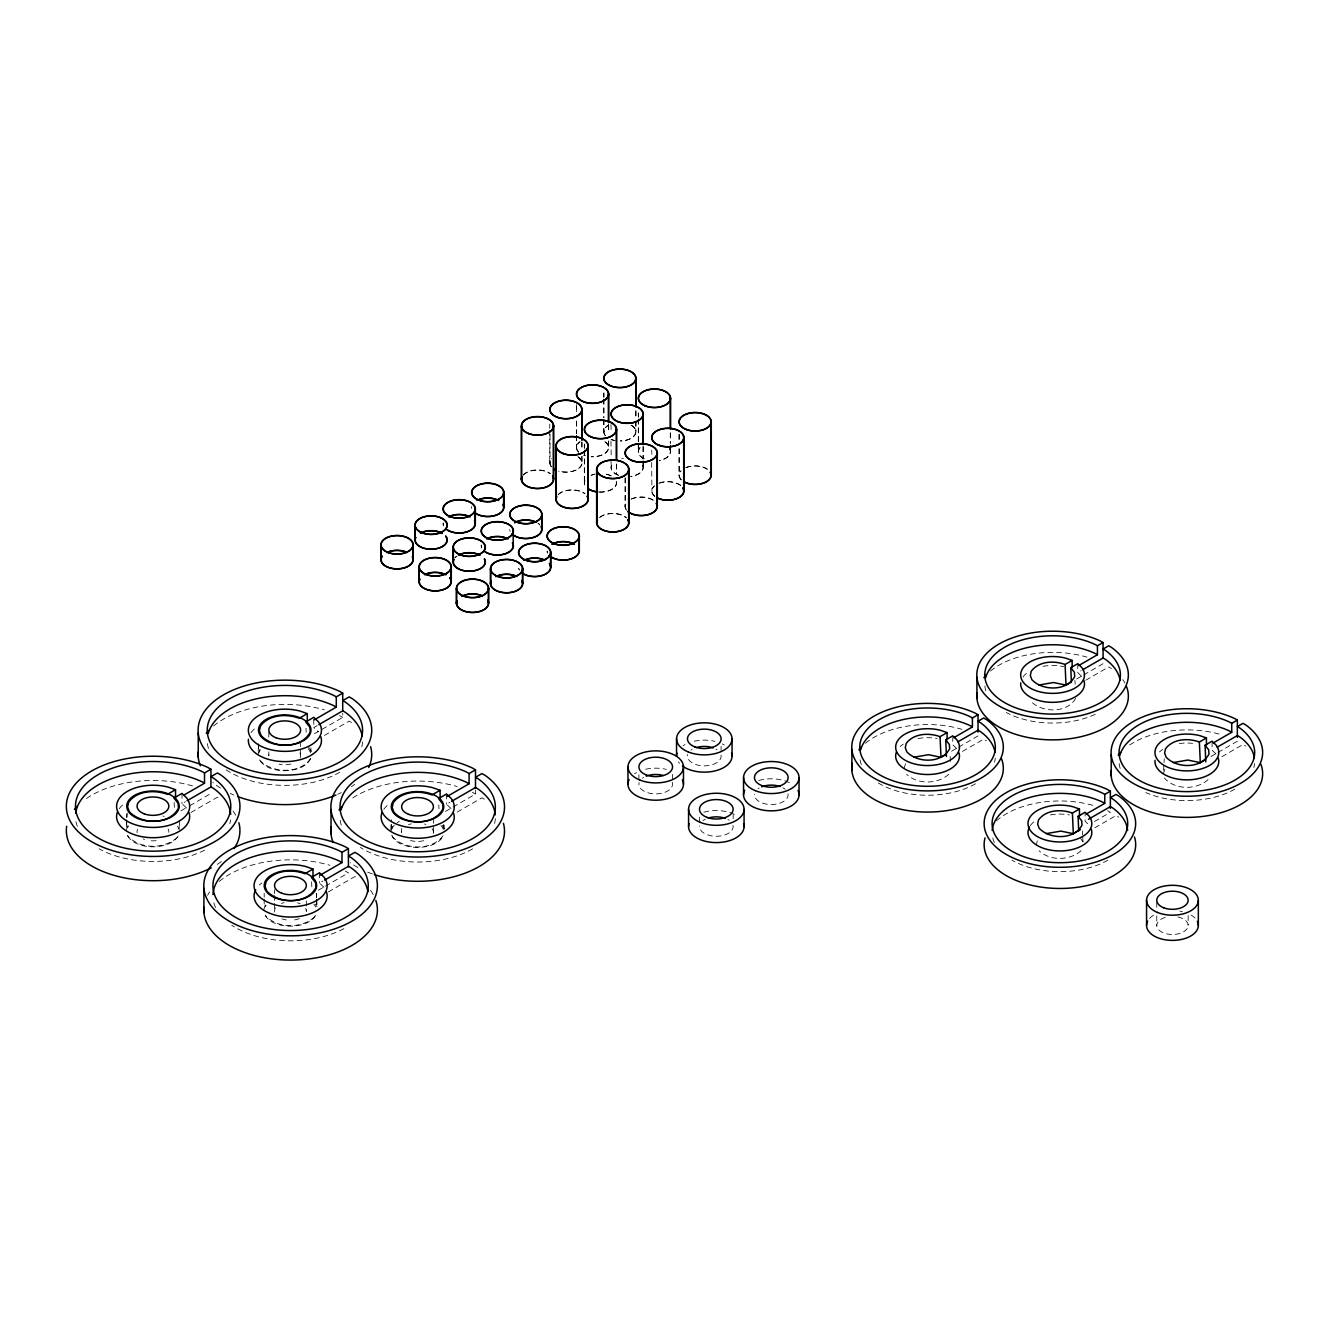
<?xml version="1.0" encoding="UTF-8"?>
<svg xmlns="http://www.w3.org/2000/svg" width="1329" height="1329" viewBox="0 0 1329 1329"><rect width="100%" height="100%" fill="white"/><g stroke="black" fill="none" stroke-linecap="round" stroke-linejoin="round"><path stroke-width="0.75" stroke-dasharray="5 3.75" d="M126.388 827.186L126.886 819.096M127.003 817.069L127.252 813.032M258.175 751.101L258.657 743.011M390.826 829.794L391.457 819.677M1163.556 770.355L1163.905 764.574M1164.021 762.647L1164.254 758.793M126.321 830.409L127.883 825.392M258.092 754.324L259.653 749.307M263.79 909.767L265.351 904.767M390.892 830.99L392.437 825.973M904.152 768.145L905.498 763.76M1036.487 844.563L1037.301 840.825M1163.473 773.495L1164.835 769.109M310.587 758.61C299.756 774.142 272.279 773.644 259.753 760.171L259.454 759.357M1075.626 698.506C1067.054 713.457 1041.737 713.042 1030.606 701.064M177.388 837.436C164.198 849.364 140.309 849.447 127.966 836.257L127.667 835.443M314.873 916.811C301.666 928.738 277.778 928.821 265.435 915.631M948.74 774.292C937.609 784.376 917.691 784.725 906.694 774.325M1081.092 850.693C1069.945 860.793 1050.026 861.142 1039.045 850.743M1208.061 779.641C1196.549 790.041 1175.683 790.124 1164.902 778.595L1164.653 777.897M186.459 807.949L181.99 803.68L185.395 801.703M317.166 725.617L313.76 727.594L318.229 731.864M180.894 810.84L187.954 806.753M189.731 805.739L210.929 793.479M314.425 733.724L342.716 717.411L342.716 713.357M190.894 812.517L217.391 797.217L220.581 799.061M324.442 735.419L349.178 721.132L352.368 722.976M451.029 808.53L446.544 804.261L449.966 802.284M323.927 887.307L319.458 883.037L322.864 881.077M445.448 811.421L475.5 794.061L475.5 790.024M318.362 890.197L323.661 887.141M325.422 886.127L348.414 872.854L345.224 871.01M457.226 812.085L481.962 797.799L485.151 799.643M328.363 891.892L354.876 876.592L358.049 878.419M1081.673 676.345L1077.769 672.624L1081.141 670.68M951.564 751.184L956.863 748.127M958.624 747.114L978.028 735.917M1076.59 679.003L1081.889 675.946M1083.65 674.933L1103.053 663.719M962.512 751.383L983.659 739.173L986.434 740.768M1085.776 680.215L1108.685 666.975L1111.476 668.587M1094.498 821.488L1110.363 812.318L1107.589 810.723M1210.885 756.533L1216.185 753.477M1217.945 752.463L1237.349 741.266M1094.847 827.784L1116.011 815.574L1118.785 817.185M1221.833 756.733L1242.98 744.522L1245.771 746.117M162.952 816.056L164.181 816.488M339.526 715.567L342.716 717.411M472.327 792.234L475.5 794.061M1215.969 753.875L1212.065 750.154L1212.065 742.994M1087.687 823.698L1085.095 821.222L1085.095 814.046M956.647 748.526L952.743 744.805L952.743 737.645M1080.61 838.433L1082.985 841.921M442.324 825.309L444.185 828.814M308.644 747.297L311.335 751.3M315.239 904.085L317.033 906.76M392.238 836.024L392.537 836.838C405.079 850.311 432.556 850.809 443.371 835.276A26.231 15.151 0 0 1 417.472 847.404A26.231 15.151 0 0 1 391.739 835.077M1074.928 680.415L1075.161 684.269M1082.371 830.941L1082.603 834.811M1082.72 836.738L1083.069 842.536M950.135 756.467L950.6 764.192M444.002 824.993L444.251 829.047M316.302 893.62L316.551 897.69M316.667 899.716L317.149 907.823M179.199 820.342L179.565 826.439M438.803 804.942L438.969 808.796M306.019 728.275L306.185 732.129M311.617 881.808L311.95 889.516M174.149 802.434L174.398 808.215M1188.143 915.548L1188.143 925.233M1156.762 902.374L1156.762 908.189M1156.762 915.947L1156.762 925.632M1077.769 663.669L1077.769 672.624M733.143 814.827L733.143 818.681M721.115 746.317L721.115 752.081M699.503 817.169L699.503 822.933M679.252 434.417L679.252 440.58M679.252 448.787L679.252 475.483M678.986 434.384L678.986 440.547M678.986 448.77L678.986 475.45M672.54 774.375L672.54 780.123M670.58 432.905L670.58 443.172M670.58 445.215L670.58 451.378M670.298 432.905L670.298 443.172M670.298 445.232L670.298 451.395M651.675 450.166L651.924 454.302M651.675 462.475L651.924 491.265M643.253 446.61L643.253 458.937M643.253 460.997L643.253 467.16M642.987 446.627L642.987 458.954M642.987 460.997L642.987 467.16M638.9 774.79L638.9 780.538M638.535 412.97L638.535 417.073M638.535 419.133L638.535 441.726M638.535 443.77L638.535 451.993M638.285 412.937L638.285 417.04M638.285 419.1L638.285 441.693M638.285 443.736L638.285 451.96M636.01 410.894L636.01 419.1M636.01 421.16L636.01 431.427M635.744 410.894L635.744 419.117M635.744 421.16L635.744 431.443M625.294 477.892L625.294 506.631M625.045 477.859L625.045 506.615M616.623 464.054L616.623 474.32M616.357 464.054L616.357 474.32M610.975 424.599L611.224 432.855M610.975 441.029L611.224 457.492M610.975 459.518L611.224 467.758M608.682 424.615L608.682 432.822M608.682 441.029L608.682 447.192M608.416 424.615L608.416 432.839M608.416 441.045L608.416 447.208M603.981 393.019L603.981 397.122M603.981 399.182L603.981 417.655M603.981 419.715L603.981 432.025M603.715 392.985L603.715 397.089M603.715 399.149L603.715 417.622M603.715 419.682L603.715 431.991M584.594 444.119L584.594 448.222M584.594 450.282L584.594 483.141M584.328 444.085L584.328 448.189M584.328 450.249L584.328 483.108M582.052 442.042L582.052 448.205M582.052 456.412L582.052 462.575M581.786 442.042L581.786 448.205M581.786 456.428L581.786 462.592M576.653 406.724L576.653 412.887M576.653 421.11L576.653 433.42M576.653 435.48L576.653 447.807M576.404 404.647L576.404 412.854M576.404 421.077L576.404 433.387M576.404 435.447L576.404 447.773M550.023 434.433L550.023 463.173M549.757 424.134L549.757 428.237M549.757 430.297L549.757 463.14M446.544 793.994L446.544 804.261M443.736 824.545L443.736 828.465M433.42 818.315L433.42 832.054M401.607 828.532L401.607 832.452A15.898 9.187 0 0 1 402.604 829.063M391.274 824.262L391.274 828.183M319.458 872.788L319.458 883.037M316.651 893.52L316.651 897.44M316.651 899.401L316.651 907.258M313.76 719.388L313.76 725.534M310.953 747.878L310.953 751.815M306.318 901.029L306.318 910.847M300.62 741.648L300.62 747.546M300.62 749.506L300.62 755.387M274.522 889.649L274.522 893.57M274.522 895.53L274.522 901.427M274.522 903.388L274.522 911.245M268.823 732.229L268.823 738.127M268.823 751.865L268.823 755.786A15.898 9.187 0 0 1 269.82 752.397M264.189 893.238L264.189 897.158M264.189 899.118L264.189 906.976M258.49 743.675L258.49 751.516M181.99 793.413L181.99 803.68M179.182 825.924L179.182 829.861M126.72 813.863L126.72 817.784M126.72 819.76L126.72 827.602M996.351 820.89A75.77 43.757 0 0 1 1094.299 805.739M1107.838 860.179A67.796 39.139 0 0 1 1011.95 860.179M994.408 842.636A67.796 39.139 0 0 1 992.73 837.818M1030.291 825.625A31.913 18.423 0 0 1 1035.607 820.574M1050.408 814.91A31.913 18.423 0 0 1 1069.396 814.91M865.478 743.21A75.77 43.757 0 0 1 961.947 729.322M995.255 758.145A67.796 39.139 0 0 1 994.524 762.215M975.486 783.778A67.796 39.139 0 0 1 877.954 782.781M861.391 764.64A67.796 39.139 0 0 1 860.046 759.773M900.248 746.566A31.913 18.423 0 0 1 903.255 744.157M918.057 738.509A31.913 18.423 0 0 1 937.045 738.509M990.504 671.029A75.786 43.757 0 0 1 1086.989 657.141M1122.739 679.584A75.786 43.757 0 0 1 1124.899 683.04M1095.246 714.321A67.796 39.139 0 0 1 1006.352 712.543M985.852 690.847A67.796 39.139 0 0 1 984.872 685.963M1022.981 677.026A31.913 18.423 0 0 1 1028.281 671.976M1043.082 666.327A31.913 18.423 0 0 1 1063.898 666.693M1129.683 744.954A75.786 43.757 0 0 1 1221.285 734.671M1254.593 763.494A67.796 39.139 0 0 1 1253.845 767.564M1234.824 789.127A67.796 39.139 0 0 1 1145.797 792.582M1120.148 768.378A67.796 39.139 0 0 1 1119.168 763.494M1159.569 751.915A31.913 18.423 0 0 1 1162.576 749.506M1179.238 743.559A31.913 18.423 0 0 1 1192.628 743.326M605.542 441.942A16.147 9.32 0 0 1 606.672 452.01A16.147 9.32 0 0 1 591.289 456.777M585.175 455.781A16.147 9.32 0 0 1 583.88 455.349M578.663 452.259A16.147 9.32 0 0 1 579.743 441.793M604.811 441.677A15.898 9.17 0 0 1 606.672 451.694A15.898 9.17 0 0 1 591.471 456.661M585.209 455.648A15.898 9.17 0 0 1 583.796 455.166M578.597 451.893A15.898 9.17 0 0 1 580.225 441.71M577.932 456.628A16.147 9.32 0 0 1 578.696 468.556A16.147 9.32 0 0 1 558.545 471.164M551.269 466.811A16.147 9.32 0 0 1 551.535 458.605M578.181 457.06A15.898 9.17 0 0 1 578.248 468.655A15.898 9.17 0 0 1 558.579 471.014M551.319 466.529A15.898 9.17 0 0 1 551.801 458.655M523.128 475.001A16.147 9.32 0 0 1 550.505 473.722M523.41 475.051A15.898 9.17 0 0 1 549.774 473.456M631.89 425.479A16.147 9.32 0 0 1 634.697 435.397A16.147 9.32 0 0 1 620.278 441.029M615.41 440.68A16.147 9.32 0 0 1 611.19 439.583M605.227 435.663A16.147 9.32 0 0 1 608.001 425.38M631.076 425.247A15.898 9.17 0 0 1 634.631 435.098A15.898 9.17 0 0 1 620.377 440.896M614.015 440.264A15.898 9.17 0 0 1 611.124 439.401M605.276 435.38A15.898 9.17 0 0 1 608.616 425.247M669.683 448.604A16.147 9.32 0 0 1 659.749 460.482M643.452 458.522A16.147 9.32 0 0 1 640.794 446.66M669.517 448.803A15.898 9.17 0 0 1 659.417 460.399M644.382 458.804A15.898 9.17 0 0 1 641.159 446.644M558.446 494.205A16.147 9.32 0 0 1 585.076 493.674M557.964 495.003A15.898 9.17 0 0 1 584.345 493.408M616.49 481.613A16.147 9.32 0 0 1 599.229 492.112M584.76 484.969A16.147 9.32 0 0 1 584.959 480.251M590.89 475.317A16.147 9.32 0 0 1 595.159 474.004M606.439 474.154A16.147 9.32 0 0 1 612.503 476.596M616.224 481.646A15.898 9.17 0 0 1 599.396 491.996M584.71 484.038A15.898 9.17 0 0 1 584.81 481.297M591.604 475.234A15.898 9.17 0 0 1 594.146 474.42M606.306 474.303A15.898 9.17 0 0 1 612.752 477.011M642.837 465.3A16.147 9.32 0 0 1 630.826 476.513M618.45 475.317A16.147 9.32 0 0 1 612.735 463.19M621.806 458.638A16.147 9.32 0 0 1 623.401 458.372M642.588 465.399A15.898 9.17 0 0 1 630.677 476.397M618.367 475.117A15.898 9.17 0 0 1 613.001 463.223M654.815 496.481A16.147 9.32 0 0 1 654.184 485.932M659.549 482.925A16.147 9.32 0 0 1 680.813 485.401M654.632 496.082A15.898 9.17 0 0 1 654.549 485.916M658.935 483.357A15.898 9.17 0 0 1 680.996 485.833M626.557 510.27A16.147 9.32 0 0 1 626.175 502.877M631.591 498.824A16.147 9.32 0 0 1 654.184 500.784M626.092 509.223A15.898 9.17 0 0 1 626.391 502.977M631.092 499.255A15.898 9.17 0 0 1 654.366 501.216M599.994 517.031A16.147 9.32 0 0 1 626.657 517.945M599.512 517.695A15.898 9.17 0 0 1 625.959 517.612M443.487 525.902A16.147 9.32 0 0 1 443.105 523.028M443.437 524.972A15.898 9.17 0 0 1 443.338 523.144M471.729 508.475A16.147 9.32 0 0 1 471.629 506.548M510.137 531.417A16.147 9.32 0 0 1 509.705 529.507M537.863 523.045A16.147 9.32 0 0 1 539.724 524.506M538.112 523.476A15.898 9.17 0 0 1 539.79 524.905M454.867 557.715A16.147 9.32 0 0 1 456.445 556.27M455.133 557.748A15.898 9.17 0 0 1 456.91 556.187M481.596 547.897A16.147 9.32 0 0 1 481.214 545.04M481.829 547.83A15.898 9.17 0 0 1 481.447 545.156M518.941 569.46A16.147 9.32 0 0 1 518.642 568.513M519.556 570.207A15.898 9.17 0 0 1 518.891 568.53M547.465 552.98A16.147 9.32 0 0 1 547.05 551.07M547.698 552.914A15.898 9.17 0 0 1 547.299 551.153M681.262 479.952A16.147 9.32 0 0 1 680.764 470.915M685.548 467.675A16.147 9.32 0 0 1 708.141 469.635M681.179 479.586A15.898 9.17 0 0 1 681.029 470.964M686.262 467.575A15.898 9.17 0 0 1 707.41 469.37M315.554 915.382A26.231 15.151 0 0 1 290.237 926.18A26.231 15.151 0 0 1 265.185 915.183M265.285 906.71A26.231 15.151 0 0 1 266.182 905.248M313.86 904.235A26.231 15.151 0 0 1 315.654 906.91M299.407 918.621A15.898 9.187 0 0 1 293.643 920.033M286.366 919.917A15.898 9.187 0 0 1 281.997 918.837M274.605 912.059A15.898 9.187 0 0 1 275.502 907.84M281.432 903.471A15.898 9.187 0 0 1 284.24 902.574M297.414 902.79A15.898 9.187 0 0 1 300.171 903.786M305.604 908.322A15.898 9.187 0 0 1 306.285 911.677M207.606 895.297A86.8 50.103 0 0 1 209.567 892.008M219.252 881.426A86.8 50.103 0 0 1 330.007 865.312M370.492 890.38A86.8 50.103 0 0 1 373.615 895.314M343.862 928.606A77.663 44.837 0 0 1 231.728 925.217M215.58 907.574A77.663 44.837 0 0 1 213.288 900.182M259.321 885.064A36.547 21.098 0 0 1 261.83 882.954M221.395 861.541A86.8 50.103 0 0 1 214.501 866.026M86.501 798.48A86.8 50.103 0 0 1 192.539 785.937M233.024 811.006A86.8 50.103 0 0 1 236.13 815.94M230.582 819.893A77.663 44.837 0 0 1 229.834 823.615M204.666 850.145A77.663 44.837 0 0 1 99.044 848.782M77.348 826.389A77.663 44.837 0 0 1 75.57 818.946M119.228 808.73A36.547 21.098 0 0 1 124.361 803.596M178.086 836.007A26.231 15.151 0 0 1 151.589 846.806A26.231 15.151 0 0 1 127.169 834.496M127.817 827.336A26.231 15.151 0 0 1 128.697 825.89M177.405 826.189A26.231 15.151 0 0 1 178.717 828.864M156.174 840.659A15.898 9.187 0 0 1 148.898 840.559M144.529 839.463A15.898 9.187 0 0 1 143.183 838.931M137.136 832.702A15.898 9.187 0 0 1 137.568 829.346M168.135 828.964A15.898 9.187 0 0 1 168.816 832.303M310.488 758.444A26.231 15.151 0 0 1 285.868 770.72A26.231 15.151 0 0 1 259.487 759.739M258.956 752.729A26.231 15.151 0 0 1 260.484 749.805M308.162 748.792A26.231 15.151 0 0 1 310.504 752.779M299.922 752.878A15.898 9.187 0 0 1 300.105 757.929M290.901 764.059A15.898 9.187 0 0 1 279.19 764.192M354.743 784.26A86.8 50.103 0 0 1 351.537 786.618M341.287 792.616A86.8 50.103 0 0 1 337.732 794.26M233.887 795.041A86.8 50.103 0 0 1 230.282 793.446M220.398 788.031A86.8 50.103 0 0 1 212.839 782.432M213.554 725.983A86.8 50.103 0 0 1 324.309 709.852M362.535 741.931A77.663 44.837 0 0 1 361.604 747.529M339.825 772.232A77.663 44.837 0 0 1 224.551 768.743M208.47 748.46A77.663 44.837 0 0 1 207.357 742.861M250.998 732.644A36.547 21.098 0 0 1 256.132 727.511M372.353 873.901A86.8 50.103 0 0 1 366.671 871.708M357.95 867.521A86.8 50.103 0 0 1 350.241 862.704M352.766 797.915A86.8 50.103 0 0 1 457.093 786.519M495.318 818.598A77.663 44.837 0 0 1 494.405 824.196M472.609 848.882A77.663 44.837 0 0 1 360.358 847.437M341.271 825.126A77.663 44.837 0 0 1 340.141 819.528M383.799 809.311A36.547 21.098 0 0 1 388.932 804.178M391.756 829.396A26.231 15.151 0 0 1 399.331 821.339M440.946 825.459A26.231 15.151 0 0 1 443.288 829.446M432.174 828.698A15.898 9.187 0 0 1 433.204 833.732M423.685 840.725A15.898 9.187 0 0 1 410.511 840.509M408.518 824.678A15.898 9.187 0 0 1 411.342 823.797M424.516 824.013A15.898 9.187 0 0 1 425.928 824.462M703.855 812.252A27.759 16.031 0 0 1 736.316 815.458M733.043 825.475A16.828 9.718 0 0 1 716.68 836.273A16.828 9.718 0 0 1 699.536 825.907M703.024 820.608A16.828 9.718 0 0 1 705.433 819.162M727.96 819.544A16.828 9.718 0 0 1 729.156 820.275M758.826 780.505A27.759 16.031 0 0 1 791.303 783.711M788.014 793.745A16.828 9.718 0 0 1 771.651 804.527A16.828 9.718 0 0 1 754.507 794.161M758.012 788.861A16.828 9.718 0 0 1 759.141 788.097M782.931 787.798A16.828 9.718 0 0 1 785.173 789.326M679.484 763.328A27.759 16.031 0 0 1 678.405 761.932M683.089 745.785A27.759 16.031 0 0 1 685.05 744.589M694.253 741.2A27.759 16.031 0 0 1 714.886 741.333M722.212 743.891A27.759 16.031 0 0 1 724.288 745.021M721.016 755.055A16.828 9.718 0 0 1 703.872 765.853A16.828 9.718 0 0 1 687.674 754.573M690.997 750.171A16.828 9.718 0 0 1 692.143 749.406M715.932 749.124A16.828 9.718 0 0 1 717.112 749.855M634.514 773.827A27.759 16.031 0 0 1 636.475 772.631M645.678 769.242A27.759 16.031 0 0 1 666.311 769.375M672.192 782.2A16.828 9.718 0 0 1 656.077 793.895A16.828 9.718 0 0 1 639.099 782.615M642.422 778.213A16.828 9.718 0 0 1 643.568 777.465M1149.668 918.339A25.899 14.951 0 0 1 1154.502 914.668M1179.853 911.113A25.899 14.951 0 0 1 1182.345 911.628M1191.1 915.066A25.899 14.951 0 0 1 1195.585 918.721M1177.909 916.944A15.699 9.07 0 0 1 1185.152 930.765A15.699 9.07 0 0 1 1160.151 931.064A15.699 9.07 0 0 1 1166.364 917.076"/><path stroke-width="1.5" d="M175.528 789.692L167.437 794.343C154.779 789.642 137.269 790.456 128.664 802.135L127.617 806.952L129.345 811.703C141.538 824.827 169.697 825.159 178.451 808.165L178.103 803.314L173.949 798.048L181.99 793.413L186.459 797.682A36.547 21.098 0 0 1 158.267 827.236A36.547 21.098 0 0 1 116.952 803.38A36.547 21.098 0 0 1 168.118 787.1L175.528 789.692L175.528 797.898M210.929 769.242L207.756 767.398A86.8 50.103 0 0 0 68.56 795.074A86.8 50.103 0 0 0 172.654 855.178A86.8 50.103 0 0 0 220.581 774.807L217.391 772.963L210.979 776.684L213.487 778.129A77.663 44.837 0 0 1 170.594 850.028A77.663 44.837 0 0 1 77.464 796.254A77.663 44.837 0 0 1 202.008 771.501L204.516 772.946L210.929 769.242L210.929 787.433M307.298 713.607L299.224 718.275C286.566 713.557 269.056 714.371 260.451 726.066L259.404 730.867L261.132 735.618C273.309 748.742 301.484 749.074 310.238 732.08L309.89 727.245L305.736 721.963L313.76 717.328L318.229 721.597A36.547 21.098 0 0 1 290.038 751.151A36.547 21.098 0 0 1 248.722 727.295A36.547 21.098 0 0 1 299.905 711.015L307.298 713.607L307.298 721.813M342.716 693.157L339.526 691.313A86.8 50.103 0 0 0 200.33 718.989A86.8 50.103 0 0 0 304.424 779.093A86.8 50.103 0 0 0 352.368 698.722L349.178 696.894L342.749 700.599L345.258 702.044A77.663 44.837 0 0 1 302.381 773.943A77.663 44.837 0 0 1 209.234 720.185A77.663 44.837 0 0 1 333.778 695.416L336.287 696.861L342.716 693.157L342.716 711.347M184.05 795.024L204.516 783.213L204.516 772.946M314.126 719.919L336.287 707.128L336.287 696.861M187.107 800.722L210.979 786.934L213.487 788.379A77.663 44.837 0 0 1 230.681 814.262M318.877 724.637L342.749 710.849L345.258 712.311A77.663 44.837 0 0 1 362.219 736.316M440.098 790.273L432.008 794.941C419.349 790.223 401.84 791.037 393.234 802.716L392.188 807.534L393.916 812.285C406.109 825.409 434.267 825.741 443.022 808.746L442.673 803.912L438.52 798.629L446.544 793.994L451.029 798.264A36.547 21.098 0 0 1 422.838 827.817A36.547 21.098 0 0 1 381.506 803.962A36.547 21.098 0 0 1 432.689 787.682L440.098 790.273L440.098 798.48M475.5 769.823L472.327 767.979A86.8 50.103 0 0 0 333.13 795.656A86.8 50.103 0 0 0 437.224 855.76A86.8 50.103 0 0 0 485.151 775.388L481.962 773.561L475.533 777.266L478.041 778.711A77.663 44.837 0 0 1 435.164 850.61A77.663 44.837 0 0 1 342.018 796.835A77.663 44.837 0 0 1 466.562 772.083L469.087 773.528L475.5 769.823L475.5 788.014M312.996 869.05L304.922 873.718C292.247 869 274.738 869.831 266.132 881.509L265.102 886.327L266.813 891.078C279.007 904.202 307.165 904.534 315.937 887.539L315.588 882.689L311.435 877.422L319.458 872.788L323.927 877.057A36.547 21.098 0 0 1 295.736 906.611A36.547 21.098 0 0 1 254.42 882.755A36.547 21.098 0 0 1 305.604 866.475L312.996 869.05L312.996 877.256M348.414 848.616L345.224 846.772A86.8 50.103 0 0 0 206.028 874.449A86.8 50.103 0 0 0 310.122 934.536A86.8 50.103 0 0 0 358.049 854.182L354.876 852.338L348.447 856.042L350.956 857.504A77.663 44.837 0 0 1 308.062 929.403A77.663 44.837 0 0 1 214.933 875.628A77.663 44.837 0 0 1 339.476 850.876L341.985 852.321L348.414 848.616L348.414 866.79M446.909 796.586L469.087 783.794L469.087 773.528M319.824 875.379L341.985 862.571L341.985 852.321M451.661 801.304L475.533 787.516L478.041 788.977A77.663 44.837 0 0 1 495.252 814.843M324.575 880.097L348.447 866.309L350.956 867.754A77.663 44.837 0 0 1 367.917 891.759M947.095 732.595L940.65 730.335A31.913 18.423 0 0 0 895.962 744.556A31.913 18.423 0 0 0 932.028 765.371A31.913 18.423 0 0 0 956.647 739.572L952.743 735.851L945.733 739.904L949.355 744.506L949.67 748.725C942.012 763.56 917.425 763.278 906.793 751.815L905.282 747.662L906.195 743.459C913.704 733.276 928.988 732.545 940.052 736.665L947.095 732.595L947.095 739.755M978.028 714.736L975.237 713.141A75.77 43.757 0 0 0 853.716 737.296A75.77 43.757 0 0 0 944.603 789.775A75.77 43.757 0 0 0 986.434 719.604L983.659 717.992L978.044 721.232L980.237 722.511A67.796 39.139 0 0 1 942.809 785.273A67.796 39.139 0 0 1 861.491 738.326A67.796 39.139 0 0 1 970.22 716.713L972.413 717.976L978.028 714.736L978.028 732.063M1072.138 660.413L1065.675 658.154A31.913 18.423 0 0 0 1020.988 672.358A31.913 18.423 0 0 0 1057.07 693.19A31.913 18.423 0 0 0 1081.673 667.391L1077.769 663.669L1070.759 667.706L1074.397 672.308L1074.696 676.544C1067.054 691.379 1042.468 691.097 1031.819 679.634L1030.324 675.481L1031.221 671.278C1038.746 661.078 1054.03 660.363 1065.077 664.483L1072.138 660.413L1072.138 667.573M1103.053 642.555L1100.262 640.96A75.786 43.757 0 0 0 978.742 665.115A75.786 43.757 0 0 0 1069.629 717.577A75.786 43.757 0 0 0 1111.476 647.422L1108.685 645.811L1103.087 649.05L1105.279 650.313A67.796 39.139 0 0 1 1067.835 713.092A67.796 39.139 0 0 1 986.517 666.145A67.796 39.139 0 0 1 1095.246 644.532L1097.438 645.794L1103.053 642.555L1103.087 658.005L1105.279 659.267A67.796 39.139 0 0 1 1120.081 680.232M953.857 737.645L972.413 726.93L972.413 717.976M1078.882 665.464L1097.438 654.748L1097.438 645.794M957.81 741.881L978.044 730.202L980.237 731.465A67.796 39.139 0 0 1 995.056 752.413M1082.836 669.7L1103.087 658.005M913.854 757.231L928.522 754.706L940.982 757.297L946.281 754.241M1038.879 685.033L1053.548 682.525L1066.008 685.116L1071.307 682.059M1079.447 809.012L1073.001 806.753A31.913 18.423 0 0 0 1028.314 820.957A31.913 18.423 0 0 0 1064.379 841.789A31.913 18.423 0 0 0 1088.999 815.989L1085.095 812.268L1078.085 816.305L1081.706 820.907L1082.005 825.143C1074.364 839.978 1049.777 839.695 1039.145 828.233L1037.633 824.08L1038.547 819.877C1046.056 809.677 1061.339 808.962 1072.403 813.082L1079.447 809.012L1079.447 816.172M1110.363 791.154L1107.589 789.542A75.77 43.757 0 0 0 986.068 813.713A75.77 43.757 0 0 0 1076.939 866.176A75.77 43.757 0 0 0 1118.785 796.021L1116.011 794.41L1110.396 797.649L1112.589 798.912A67.796 39.139 0 0 1 1075.144 861.69A67.796 39.139 0 0 1 993.843 814.743A67.796 39.139 0 0 1 1102.572 793.131L1104.764 794.393L1110.363 791.154L1110.363 808.481M1205.785 761.849L1205.054 745.253L1208.692 749.838L1208.991 754.075C1201.35 768.91 1176.763 768.627 1166.114 757.165L1164.603 753.011L1165.516 748.808C1173.042 738.625 1188.325 737.894 1199.373 742.014L1206.433 737.944L1206.433 745.104M1237.349 720.085L1234.558 718.491A75.786 43.757 0 0 0 1113.037 742.645A75.786 43.757 0 0 0 1203.924 795.107A75.786 43.757 0 0 0 1245.771 724.953L1242.98 723.341L1237.382 726.581L1239.575 727.86A67.796 39.139 0 0 1 1202.13 790.622A67.796 39.139 0 0 1 1120.812 743.675A67.796 39.139 0 0 1 1229.541 722.062L1231.734 723.325L1237.349 720.085L1237.349 737.412M1086.192 814.062L1104.764 803.347L1104.764 794.393M1205.054 745.253L1212.065 741.2L1215.969 744.921A31.913 18.423 0 0 1 1191.365 770.72A31.913 18.423 0 0 1 1155.283 749.905A31.913 18.423 0 0 1 1199.971 735.685L1206.433 737.944M1213.178 742.994L1231.734 732.279L1231.734 723.325M1088.468 819.262L1110.396 806.603L1112.589 807.866A67.796 39.139 0 0 1 1127.607 830.459M1217.131 747.23L1237.382 735.535L1239.575 736.814A67.796 39.139 0 0 1 1254.377 757.763M1046.189 833.632L1060.874 831.107L1073.334 833.698L1080.377 829.628M1173.175 762.58L1187.844 760.055L1200.303 762.647L1205.602 759.59M1097.438 654.748L1095.246 653.486A67.796 39.139 0 0 0 985.62 677.79M1231.734 732.279L1229.541 731.016A67.796 39.139 0 0 0 1119.915 755.321M972.413 726.93L970.22 725.667A67.796 39.139 0 0 0 860.577 749.971M1104.764 803.347L1102.572 802.085A67.796 39.139 0 0 0 1032.317 796.752A67.796 39.139 0 0 0 992.198 830.459M336.287 707.128L333.778 705.682A77.663 44.837 0 0 0 208.204 733.508M469.087 783.794L466.562 782.349A77.663 44.837 0 0 0 340.988 810.175M204.516 783.213L202.008 781.751A77.663 44.837 0 0 0 122.285 775.455A77.663 44.837 0 0 0 75.67 813.315M341.985 862.571L339.476 861.126A77.663 44.837 0 0 0 258.275 855.211A77.663 44.837 0 0 0 212.972 894.567M1199.373 742.014L1200.303 762.647M1078.085 816.305L1078.716 830.891M1070.759 667.706L1071.407 682.309M1072.403 813.082L1073.334 833.698M1065.077 664.483L1066.008 685.116M945.733 739.904L946.464 756.5M940.052 736.665L940.982 757.297M1198.343 900.381L1198.343 925.582M1146.562 900.115L1146.562 925.3M1111.21 754.772L1111.21 775.937M976.915 677.242L976.915 698.406M851.872 749.423L851.872 770.587M799.045 777.698L799.045 794.975M744.074 809.427L744.074 826.721M743.542 777.382L743.542 794.676M732.046 739.007L732.046 756.284M711.281 421.492L711.281 474.885M711.015 421.509L711.015 474.902M688.572 809.128L688.572 826.405M683.97 437.258L683.97 490.65M683.687 437.274L683.687 490.667M683.471 767.049L683.471 784.326M676.544 738.708L676.544 755.985M670.58 397.986L670.58 428.802M670.298 398.002L670.298 428.802M657.323 452.641L657.323 506.033M657.058 452.657L657.058 506.05M643.253 413.768L643.253 444.567M642.987 413.768L642.987 444.567M636.01 378.034L636.01 406.79M635.744 378.051L635.744 406.79M628.933 469.037L628.933 522.43M628.65 469.054L628.65 522.447M627.969 766.75L627.969 784.027M616.623 429.134L616.623 459.95M616.357 429.151L616.357 459.95M608.682 393.799L608.682 422.556M608.416 393.816L608.416 422.556M596.887 469.652L596.887 523.045M596.638 469.619L596.638 523.011M588.215 445.531L588.215 498.923M587.95 445.547L587.95 498.94M582.052 409.182L582.052 439.982M581.786 409.199L581.786 439.999M579.328 535.72L579.328 550.555M579.062 535.737L579.062 550.555M556.187 446.145L556.187 499.538M555.937 446.112L555.937 499.505M553.645 425.579L553.645 478.972M553.379 425.596L553.379 478.988M550.804 552.199L550.804 567.034M550.538 552.216L550.538 567.034M541.999 514.173L541.999 528.992M541.717 514.173L541.717 529.008M522.729 568.413L522.729 583.232M522.463 568.413L522.463 583.248M521.616 426.194L521.616 479.57M521.367 426.16L521.367 479.553M513.193 530.653L513.193 545.471M503.89 492.162L503.89 506.997M503.608 492.179L503.608 506.997M490.7 569.011L490.7 583.846M490.434 568.978L490.434 583.813M488.657 588.082L488.657 602.901M488.391 588.082L488.391 602.917M475.35 508.642L475.35 523.46M475.084 508.658L475.084 523.476M456.628 588.681L456.628 603.516M456.362 588.647L456.362 603.482M453.355 547.448L453.355 562.283M453.089 547.432L453.089 562.25M451.312 566.519L451.312 581.338M451.046 566.536L451.046 581.354M419.283 567.118L419.283 581.952M419.017 567.101L419.017 581.919M415.246 525.453L415.246 540.272M414.98 525.42L414.98 540.238M413.203 544.525L413.203 559.343M412.937 544.525L412.937 559.359M381.174 545.123L381.174 559.941M380.908 545.089L380.908 559.908M331.021 809.544L331.021 833.798M203.918 888.337L203.918 912.574M198.237 732.894L198.237 757.131M1134.484 836.971A75.77 43.757 0 0 1 1060.692 888.47A75.77 43.757 0 0 1 985.055 837.868M1091.275 829.18A31.913 18.423 0 0 1 1057.967 850.892A31.913 18.423 0 0 1 1029.443 827.02M1001.501 758.759A75.77 43.757 0 0 1 931.513 812.002A75.77 43.757 0 0 1 852.271 763.278M858.866 749.822A75.77 43.757 0 0 1 861.275 747.097M958.94 752.779A31.913 18.423 0 0 1 926.911 774.508A31.913 18.423 0 0 1 896.427 752.048M1126.527 686.561A75.786 43.757 0 0 1 1058.133 739.755A75.786 43.757 0 0 1 977.014 692.907M983.892 677.64A75.786 43.757 0 0 1 986.301 674.899M1083.966 680.581A31.913 18.423 0 0 1 1054.512 702.293A31.913 18.423 0 0 1 1020.738 682.79M1260.822 764.109A75.786 43.757 0 0 1 1192.429 817.285A75.786 43.757 0 0 1 1111.31 770.455M1118.187 755.171A75.786 43.757 0 0 1 1120.596 752.447M1218.261 758.128A31.913 18.423 0 0 1 1188.807 779.824A31.913 18.423 0 0 1 1155.034 760.338M556.054 470.25A16.147 9.32 0 0 1 553.894 469.087M555.854 469.984A15.898 9.17 0 0 1 553.628 468.705M552.764 476.197A16.147 9.32 0 0 1 537.963 488.574A16.147 9.32 0 0 1 521.981 476.679M552.582 476.397A15.898 9.17 0 0 1 537.88 488.457A15.898 9.17 0 0 1 522.197 476.812M587.335 496.149A16.147 9.32 0 0 1 572.517 508.542A16.147 9.32 0 0 1 556.552 496.647M587.152 496.348A15.898 9.17 0 0 1 572.45 508.409A15.898 9.17 0 0 1 556.768 496.764M597.601 491.996A16.147 9.32 0 0 1 588.448 489.039M597.784 491.88A15.898 9.17 0 0 1 588.199 488.673M683.073 487.876A16.147 9.32 0 0 1 676.66 498.74A16.147 9.32 0 0 1 656.858 497.794M682.907 488.075A15.898 9.17 0 0 1 676.162 498.774A15.898 9.17 0 0 1 656.592 497.461M656.443 503.259A16.147 9.32 0 0 1 648.718 514.572A16.147 9.32 0 0 1 628.185 511.848M656.26 503.458A15.898 9.17 0 0 1 648.17 514.572A15.898 9.17 0 0 1 628.002 511.466M628.036 519.656A16.147 9.32 0 0 1 613.234 532.032A16.147 9.32 0 0 1 597.253 520.137M627.869 519.855A15.898 9.17 0 0 1 613.151 531.916A15.898 9.17 0 0 1 597.469 520.27M474.453 520.686A16.147 9.32 0 0 1 467.409 531.783A16.147 9.32 0 0 1 447.175 529.972M448.421 516.815A16.147 9.32 0 0 1 470.167 516.898M474.686 521.716A15.898 9.17 0 0 1 466.213 531.999A15.898 9.17 0 0 1 446.926 529.606M449.102 516.682A15.898 9.17 0 0 1 469.237 516.665M445.763 536.019A16.147 9.32 0 0 1 432.407 549.259A16.147 9.32 0 0 1 415.595 537.381M420.346 533.012A16.147 9.32 0 0 1 442.092 533.112M445.697 536.335A15.898 9.17 0 0 1 432.207 549.126A15.898 9.17 0 0 1 415.811 537.514M421.027 532.896A15.898 9.17 0 0 1 442.341 533.494M412.306 556.569A16.147 9.32 0 0 1 396.723 568.945A16.147 9.32 0 0 1 382.038 556.187M387.47 552.133A16.147 9.32 0 0 1 406.923 552.249M412.538 557.599A15.898 9.17 0 0 1 395.859 568.795A15.898 9.17 0 0 1 382.27 556.286M386.955 552.565A15.898 9.17 0 0 1 407.089 552.548M502.993 504.206A16.147 9.32 0 0 1 495.268 515.519A16.147 9.32 0 0 1 474.735 512.811M476.945 500.335A16.147 9.32 0 0 1 498.707 500.435M503.226 505.236A15.898 9.17 0 0 1 494.753 515.536A15.898 9.17 0 0 1 475.466 513.127M477.643 500.219A15.898 9.17 0 0 1 497.777 500.186M541.102 526.201A16.147 9.32 0 0 1 532.68 537.73A16.147 9.32 0 0 1 511.964 534.059M515.054 522.33A16.147 9.32 0 0 1 535.703 521.898M541.318 527.231A15.898 9.17 0 0 1 532.165 537.713A15.898 9.17 0 0 1 512.662 534.424M514.589 522.812A15.898 9.17 0 0 1 535.886 522.197M449.8 577.683A16.147 9.32 0 0 1 436.444 590.923A16.147 9.32 0 0 1 419.648 579.062M424.383 574.693A16.147 9.32 0 0 1 446.129 574.793M449.734 577.999A15.898 9.17 0 0 1 436.244 590.807A15.898 9.17 0 0 1 419.864 579.178M425.064 574.56A15.898 9.17 0 0 1 445.198 574.543M484.487 558.894A16.147 9.32 0 0 1 469.685 571.287A16.147 9.32 0 0 1 453.704 559.393M458.455 555.024A16.147 9.32 0 0 1 480.201 555.123M484.321 559.094A15.898 9.17 0 0 1 469.602 571.154A15.898 9.17 0 0 1 453.92 559.509M459.136 554.891A15.898 9.17 0 0 1 479.271 554.874M512.562 542.681A16.147 9.32 0 0 1 504.854 553.994A16.147 9.32 0 0 1 484.304 551.286M486.53 538.81A16.147 9.32 0 0 1 508.276 538.909M512.396 542.896A15.898 9.17 0 0 1 504.306 554.01A15.898 9.17 0 0 1 484.121 550.904M487.211 538.694A15.898 9.17 0 0 1 507.346 538.66M549.292 563.363A16.147 9.32 0 0 1 542.913 575.324A16.147 9.32 0 0 1 521.649 572.849M523.875 560.373A16.147 9.32 0 0 1 544.508 559.924M549.741 564.46A15.898 9.17 0 0 1 541.651 575.573A15.898 9.17 0 0 1 521.466 572.45M524.556 560.24A15.898 9.17 0 0 1 544.691 560.223M521.832 580.457A16.147 9.32 0 0 1 507.03 592.85A16.147 9.32 0 0 1 491.049 580.956M495.8 576.587A16.147 9.32 0 0 1 516.433 576.138M521.666 580.657A15.898 9.17 0 0 1 507.761 592.684A15.898 9.17 0 0 1 490.916 582.002M496.481 576.454A15.898 9.17 0 0 1 516.616 576.437M487.76 600.127A16.147 9.32 0 0 1 472.958 612.519A16.147 9.32 0 0 1 456.993 600.625M461.728 596.256A16.147 9.32 0 0 1 482.377 595.807M487.992 601.157A15.898 9.17 0 0 1 472.144 612.387A15.898 9.17 0 0 1 457.209 600.741M462.409 596.123A15.898 9.17 0 0 1 482.543 596.106M578.912 548.694A16.147 9.32 0 0 1 569.261 559.476A16.147 9.32 0 0 1 549.309 555.605M552.399 543.893A16.147 9.32 0 0 1 574.161 543.993M578.663 548.794A15.898 9.17 0 0 1 568.829 559.443A15.898 9.17 0 0 1 549.242 555.256M551.934 544.375A15.898 9.17 0 0 1 574.41 544.358M710.384 472.111A16.147 9.32 0 0 1 703.988 482.975A16.147 9.32 0 0 1 684.169 482.012M710.218 472.31A15.898 9.17 0 0 1 703.473 482.992A15.898 9.17 0 0 1 683.903 481.679M375.808 900.397A86.8 50.103 0 0 1 296.666 959.953A86.8 50.103 0 0 1 203.918 907.342M326.552 892.174A36.547 21.098 0 0 1 288.393 917.027A36.547 21.098 0 0 1 255.716 889.699M238.855 822.751A86.8 50.103 0 0 1 234.153 848.55M211.211 867.82A86.8 50.103 0 0 1 114.394 875.446A86.8 50.103 0 0 1 66.666 826.223M74.457 809.411A86.8 50.103 0 0 1 77.215 806.288M189.067 812.8A36.547 21.098 0 0 1 152.386 837.702A36.547 21.098 0 0 1 117.484 811.969M370.641 746.665A86.8 50.103 0 0 1 368.748 767.481M335.921 795.058A86.8 50.103 0 0 1 237.642 796.536M200.33 765.786A86.8 50.103 0 0 1 198.237 751.882M206.244 733.342A86.8 50.103 0 0 1 209.002 730.202M320.854 736.715A36.547 21.098 0 0 1 287.114 761.583A36.547 21.098 0 0 1 248.423 739.24M503.425 823.332A86.8 50.103 0 0 1 466.861 872.472A86.8 50.103 0 0 1 374.313 874.582M333.13 842.453A86.8 50.103 0 0 1 331.237 826.804M339.028 809.992A86.8 50.103 0 0 1 341.786 806.869M453.638 813.381A36.547 21.098 0 0 1 416.957 838.283A36.547 21.098 0 0 1 382.038 812.551M743.592 823.581A27.759 16.031 0 0 1 716.281 842.586A27.759 16.031 0 0 1 689.07 823.531M708.274 818.033A16.828 9.718 0 0 1 725.219 818.315M797.998 790.439A27.759 16.031 0 0 1 771.119 810.84A27.759 16.031 0 0 1 744.705 790.24M761.783 786.801A16.828 9.718 0 0 1 780.206 786.585M731.565 753.161A27.759 16.031 0 0 1 715.75 770.72A27.759 16.031 0 0 1 682.442 766.002M676.527 756.201A27.759 16.031 0 0 1 677.026 753.111M696.246 747.596A16.828 9.718 0 0 1 713.191 747.895M682.408 779.791A27.759 16.031 0 0 1 655.529 800.208A27.759 16.031 0 0 1 629.115 779.591M646.21 776.169A16.828 9.718 0 0 1 663.121 775.455M1197.346 921.346A25.899 14.951 0 0 1 1172.278 940.384A25.899 14.951 0 0 1 1147.641 921.163M583.414 401.773A16.147 9.32 0 0 0 608.649 394.813A16.147 9.32 0 0 0 585.574 385.676A16.147 9.32 0 0 0 583.414 401.773M583.68 401.723A15.898 9.17 0 0 0 608.4 394.73A15.898 9.17 0 0 0 585.541 385.875A15.898 9.17 0 0 0 583.68 401.723M556.768 417.156A16.147 9.32 0 0 0 582.019 410.196A16.147 9.32 0 0 0 558.944 401.059A16.147 9.32 0 0 0 556.768 417.156M557.05 417.107A15.898 9.17 0 0 0 581.753 410.113A15.898 9.17 0 0 0 558.911 401.258A15.898 9.17 0 0 0 557.05 417.107M528.377 433.553A16.147 9.32 0 0 0 553.612 426.592A16.147 9.32 0 0 0 530.537 417.456A16.147 9.32 0 0 0 528.377 433.553M528.643 433.503A15.898 9.17 0 0 0 553.362 426.509A15.898 9.17 0 0 0 530.504 417.655A15.898 9.17 0 0 0 528.643 433.503M610.725 386.008A16.147 9.32 0 0 0 635.96 379.047A16.147 9.32 0 0 0 612.885 369.911A16.147 9.32 0 0 0 610.725 386.008M610.991 385.958A15.898 9.17 0 0 0 635.711 378.964A15.898 9.17 0 0 0 612.868 370.11A15.898 9.17 0 0 0 610.991 385.958M645.296 405.976A16.147 9.32 0 0 0 670.53 398.999A16.147 9.32 0 0 0 647.456 389.862A16.147 9.32 0 0 0 645.296 405.976M645.562 405.91A15.898 9.17 0 0 0 670.281 398.916A15.898 9.17 0 0 0 647.422 390.061A15.898 9.17 0 0 0 645.562 405.91M562.948 453.521A16.147 9.32 0 0 0 588.182 446.544A16.147 9.32 0 0 0 565.107 437.407A16.147 9.32 0 0 0 562.948 453.521M563.214 453.455A15.898 9.17 0 0 0 587.916 446.461A15.898 9.17 0 0 0 565.074 437.606A15.898 9.17 0 0 0 563.214 453.455M591.339 437.125A16.147 9.32 0 0 0 616.573 430.147A16.147 9.32 0 0 0 593.515 421.011A16.147 9.32 0 0 0 591.339 437.125M591.621 437.058A15.898 9.17 0 0 0 616.324 430.064A15.898 9.17 0 0 0 593.482 421.21A15.898 9.17 0 0 0 591.621 437.058M617.985 421.742A16.147 9.32 0 0 0 643.219 414.764A16.147 9.32 0 0 0 620.145 405.627A16.147 9.32 0 0 0 617.985 421.742M618.251 421.692A15.898 9.17 0 0 0 642.954 414.698A15.898 9.17 0 0 0 620.111 405.827A15.898 9.17 0 0 0 618.251 421.692M658.686 445.248A16.147 9.32 0 0 0 683.92 438.271A16.147 9.32 0 0 0 660.845 429.134A16.147 9.32 0 0 0 658.686 445.248M658.951 445.182A15.898 9.17 0 0 0 683.671 438.188A15.898 9.17 0 0 0 660.812 429.333A15.898 9.17 0 0 0 658.951 445.182M632.056 460.615A16.147 9.32 0 0 0 657.29 453.654A16.147 9.32 0 0 0 634.215 444.517A16.147 9.32 0 0 0 632.056 460.615M632.322 460.565A15.898 9.17 0 0 0 657.024 453.571A15.898 9.17 0 0 0 634.182 444.717A15.898 9.17 0 0 0 632.322 460.565M603.648 477.011A16.147 9.32 0 0 0 628.883 470.051A16.147 9.32 0 0 0 605.808 460.914A16.147 9.32 0 0 0 603.648 477.011M603.914 476.961A15.898 9.17 0 0 0 628.634 469.968A15.898 9.17 0 0 0 605.775 461.113A15.898 9.17 0 0 0 603.914 476.961M450.066 516.616A16.147 9.32 0 0 0 475.3 509.655A16.147 9.32 0 0 0 452.225 500.518A16.147 9.32 0 0 0 450.066 516.616M450.332 516.566A15.898 9.17 0 0 0 475.051 509.572A15.898 9.17 0 0 0 452.209 500.717A15.898 9.17 0 0 0 450.332 516.566M421.991 532.829A16.147 9.32 0 0 0 447.225 525.852A16.147 9.32 0 0 0 424.15 516.715A16.147 9.32 0 0 0 421.991 532.829M422.257 532.779A15.898 9.17 0 0 0 446.976 525.786A15.898 9.17 0 0 0 424.134 516.915A15.898 9.17 0 0 0 422.257 532.779M387.918 552.499A16.147 9.32 0 0 0 413.169 545.521A16.147 9.32 0 0 0 390.095 536.384A16.147 9.32 0 0 0 387.918 552.499M388.201 552.449A15.898 9.17 0 0 0 412.904 545.455A15.898 9.17 0 0 0 390.061 536.584A15.898 9.17 0 0 0 388.201 552.449M478.606 500.136A16.147 9.32 0 0 0 503.841 493.175A16.147 9.32 0 0 0 480.766 484.038A16.147 9.32 0 0 0 478.606 500.136M478.872 500.086A15.898 9.17 0 0 0 503.591 493.092A15.898 9.17 0 0 0 480.733 484.238A15.898 9.17 0 0 0 478.872 500.086M516.715 522.147A16.147 9.32 0 0 0 541.95 515.17A16.147 9.32 0 0 0 518.875 506.033A16.147 9.32 0 0 0 516.715 522.147M516.981 522.098A15.898 9.17 0 0 0 541.7 515.087A15.898 9.17 0 0 0 518.842 506.233A15.898 9.17 0 0 0 516.981 522.098M426.028 574.493A16.147 9.32 0 0 0 451.279 567.533A16.147 9.32 0 0 0 428.204 558.396A16.147 9.32 0 0 0 426.028 574.493M426.31 574.444A15.898 9.17 0 0 0 451.013 567.45A15.898 9.17 0 0 0 428.171 558.595A15.898 9.17 0 0 0 426.31 574.444M460.1 554.824A16.147 9.32 0 0 0 485.334 547.864A16.147 9.32 0 0 0 462.259 538.727A16.147 9.32 0 0 0 460.1 554.824M460.366 554.774A15.898 9.17 0 0 0 485.085 547.781A15.898 9.17 0 0 0 462.243 538.926A15.898 9.17 0 0 0 460.366 554.774M488.175 538.627A16.147 9.32 0 0 0 513.409 531.65A16.147 9.32 0 0 0 490.335 522.513A16.147 9.32 0 0 0 488.175 538.627M488.441 538.561A15.898 9.17 0 0 0 513.16 531.567A15.898 9.17 0 0 0 490.318 522.712A15.898 9.17 0 0 0 488.441 538.561M525.52 560.173A16.147 9.32 0 0 0 550.754 553.213A16.147 9.32 0 0 0 527.679 544.076A16.147 9.32 0 0 0 525.52 560.173M525.786 560.124A15.898 9.17 0 0 0 550.505 553.13A15.898 9.17 0 0 0 527.646 544.275A15.898 9.17 0 0 0 525.786 560.124M497.445 576.387A16.147 9.32 0 0 0 522.679 569.427A16.147 9.32 0 0 0 499.604 560.29A16.147 9.32 0 0 0 497.445 576.387M497.711 576.337A15.898 9.17 0 0 0 522.43 569.344A15.898 9.17 0 0 0 499.588 560.489A15.898 9.17 0 0 0 497.711 576.337M463.372 596.057A16.147 9.32 0 0 0 488.623 589.096A16.147 9.32 0 0 0 465.549 579.959A16.147 9.32 0 0 0 463.372 596.057M463.655 596.007A15.898 9.17 0 0 0 488.358 589.013A15.898 9.17 0 0 0 465.515 580.158A15.898 9.17 0 0 0 463.655 596.007M554.06 543.711A16.147 9.32 0 0 0 579.294 536.733A16.147 9.32 0 0 0 556.22 527.596A16.147 9.32 0 0 0 554.06 543.711M554.326 543.644A15.898 9.17 0 0 0 579.045 536.65A15.898 9.17 0 0 0 556.187 527.796A15.898 9.17 0 0 0 554.326 543.644M685.997 429.466A16.147 9.32 0 0 0 711.231 422.506A16.147 9.32 0 0 0 688.173 413.369A16.147 9.32 0 0 0 685.997 429.466M686.262 429.417A15.898 9.17 0 0 0 710.982 422.423A15.898 9.17 0 0 0 688.14 413.568A15.898 9.17 0 0 0 686.262 429.417M275.269 897.889A26.231 15.151 0 0 0 316.535 886.908A26.231 15.151 0 0 0 279.439 871.774A26.231 15.151 0 0 0 275.269 897.889M281.549 893.138A15.898 9.187 0 0 0 306.285 886.144A15.898 9.187 0 0 0 283.426 877.273A15.898 9.187 0 0 0 281.549 893.138M137.801 818.514A26.231 15.151 0 0 0 179.066 807.55A26.231 15.151 0 0 0 141.97 792.4A26.231 15.151 0 0 0 137.801 818.514M144.064 813.78A15.898 9.187 0 0 0 168.816 806.786A15.898 9.187 0 0 0 145.957 797.915A15.898 9.187 0 0 0 144.064 813.78M269.588 742.446A26.231 15.151 0 0 0 310.853 731.465A26.231 15.151 0 0 0 273.741 716.314A26.231 15.151 0 0 0 269.588 742.446M275.851 737.695A15.898 9.187 0 0 0 300.587 730.701A15.898 9.187 0 0 0 277.728 721.83A15.898 9.187 0 0 0 275.851 737.695M402.371 819.096A26.231 15.151 0 0 0 443.637 808.132A26.231 15.151 0 0 0 406.541 792.981A26.231 15.151 0 0 0 402.371 819.096M408.634 814.361A15.898 9.187 0 0 0 433.387 807.367A15.898 9.187 0 0 0 410.528 798.496A15.898 9.187 0 0 0 408.634 814.361M700.3 822.369A27.759 16.031 0 0 0 743.958 810.756A27.759 16.031 0 0 0 704.702 794.725A27.759 16.031 0 0 0 700.3 822.369M706.928 817.352A16.828 9.718 0 0 0 733.11 809.942A16.828 9.718 0 0 0 708.922 800.556A16.828 9.718 0 0 0 706.928 817.352M755.271 790.622A27.759 16.031 0 0 0 798.928 779.01A27.759 16.031 0 0 0 759.69 762.996A27.759 16.031 0 0 0 755.271 790.622M761.899 785.605A16.828 9.718 0 0 0 788.08 778.213A16.828 9.718 0 0 0 763.893 768.81A16.828 9.718 0 0 0 761.899 785.605M688.272 751.932A27.759 16.031 0 0 0 731.93 740.319A27.759 16.031 0 0 0 692.675 724.305A27.759 16.031 0 0 0 688.272 751.932M694.901 746.915A16.828 9.718 0 0 0 721.082 739.522A16.828 9.718 0 0 0 696.894 730.119A16.828 9.718 0 0 0 694.901 746.915M639.698 779.973A27.759 16.031 0 0 0 683.355 768.361A27.759 16.031 0 0 0 644.1 752.347A27.759 16.031 0 0 0 639.698 779.973M646.326 774.957A16.828 9.718 0 0 0 672.507 767.564A16.828 9.718 0 0 0 648.319 758.178A16.828 9.718 0 0 0 646.326 774.957M1157.493 912.458A25.899 14.951 0 0 0 1198.226 901.61A25.899 14.951 0 0 0 1161.612 886.676A25.899 14.951 0 0 0 1157.493 912.458M1163.689 907.773A15.699 9.07 0 0 0 1188.109 900.863A15.699 9.07 0 0 0 1165.55 892.108A15.699 9.07 0 0 0 1163.689 907.773"/></g></svg>
